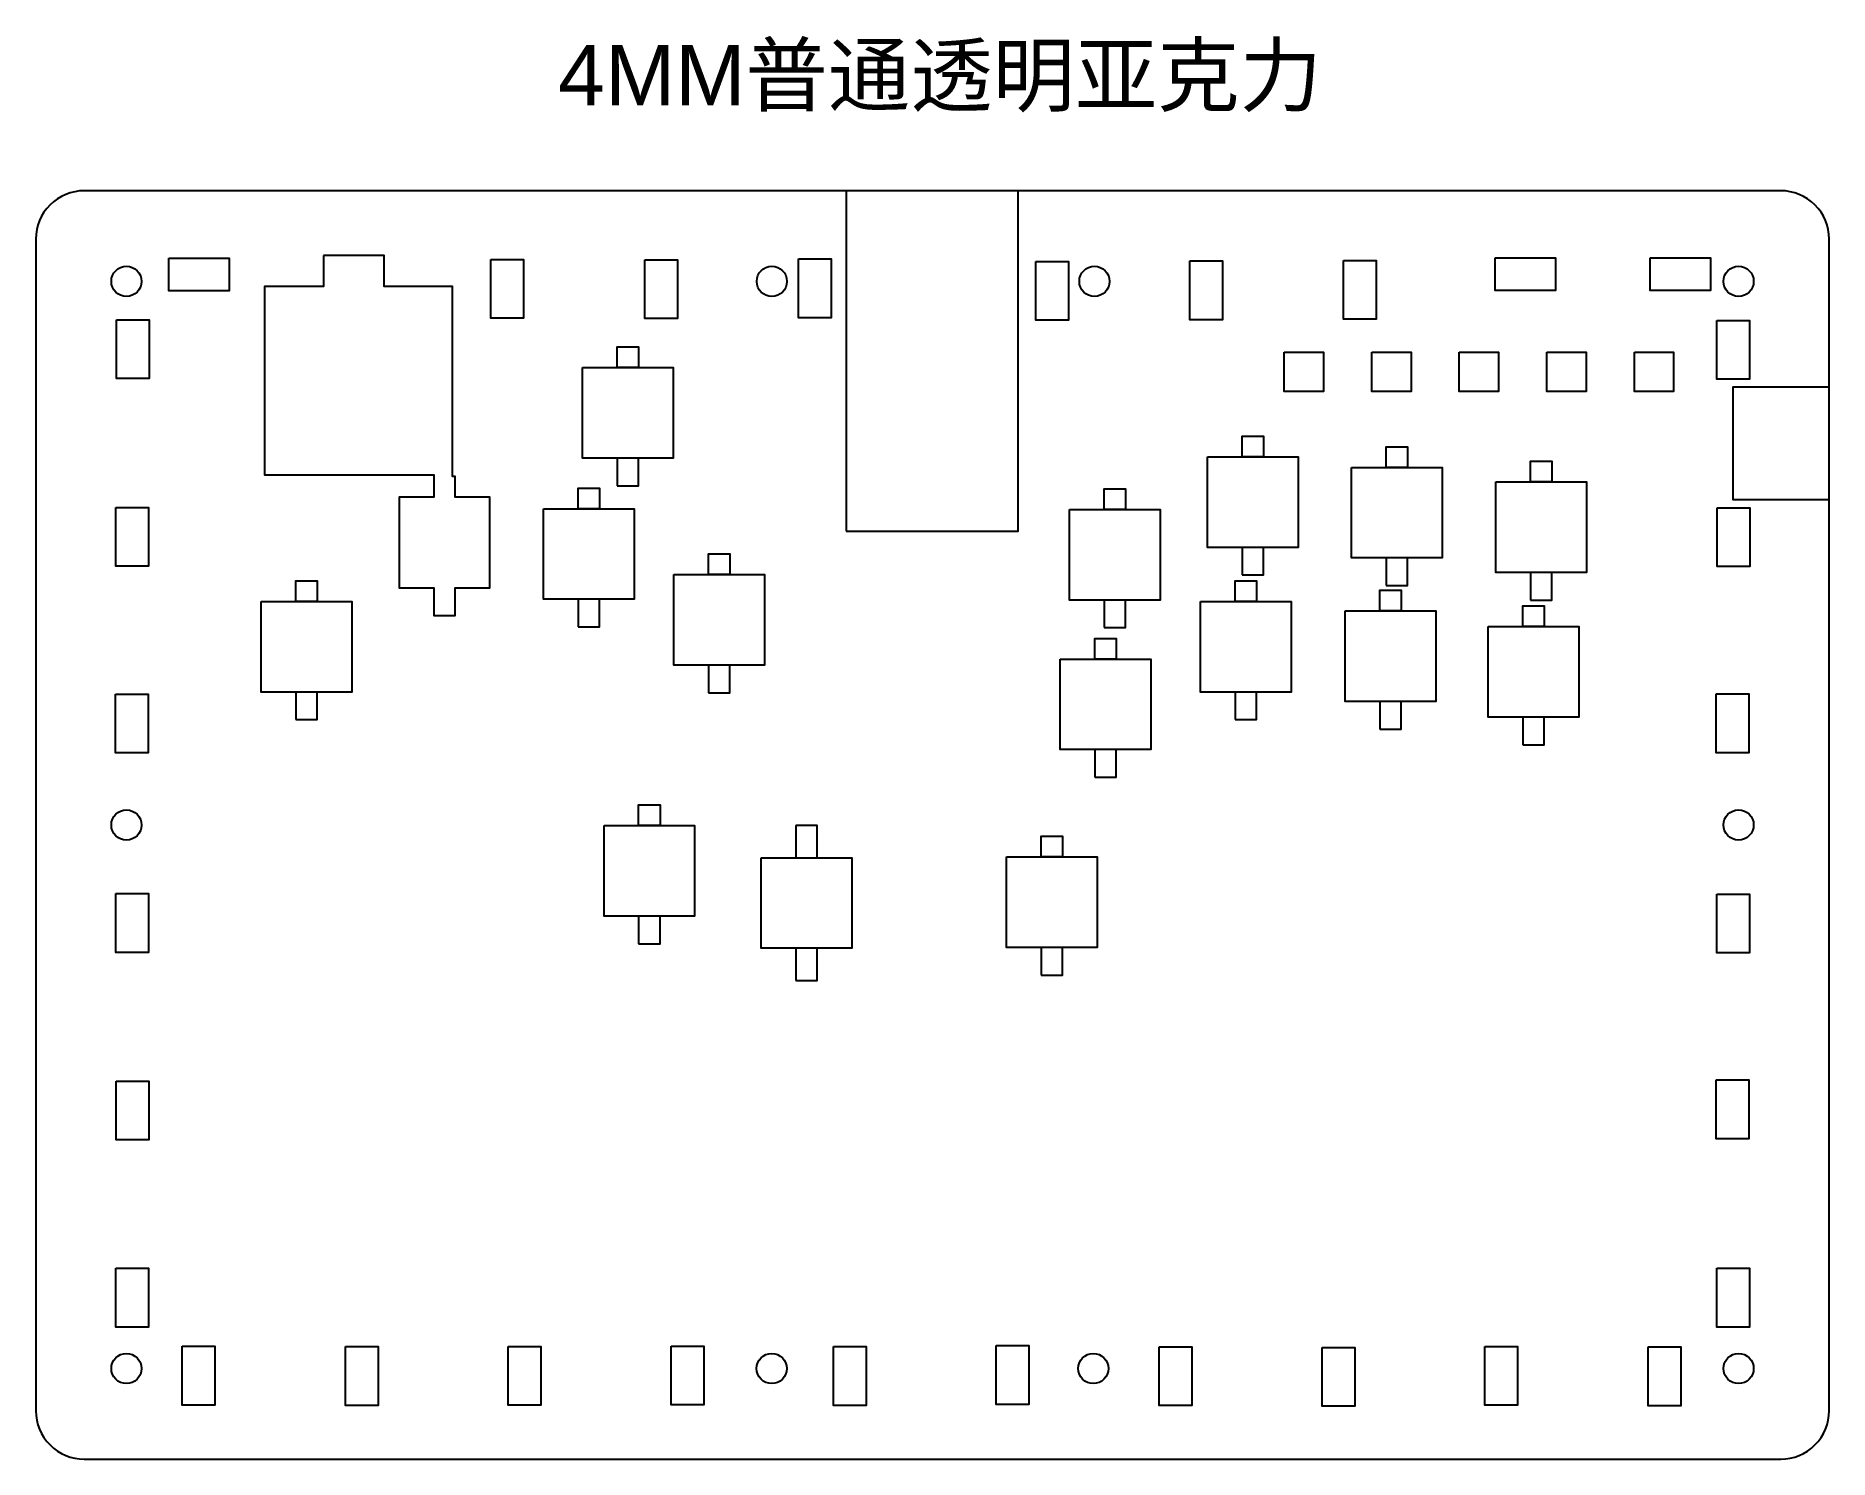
# Model space of a CAD drawing. Header units: millimetres. Extents: x 0 to 297, y 0 to 236.
import ezdxf

# ---------------------------------------------------------------- set-up
doc = ezdxf.new("R2010")
doc.units = ezdxf.units.MM
doc.styles.get("Standard").update_dxf_attribs({"font": 'arial.ttf'})

msp = doc.modelspace()

# ---------------------------------------------------------------- linework, layer by layer
msp.add_lwpolyline([(8, 210), (8, 210, 0.414214), (0, 202), (0, 8, 0.414214), (8, 0), (289, 0, 0.414214), (297, 8), (297, 202, 0.414214), (289, 210)], format="xyb", close=True)
for points in [[(134.2, 153.63), (162.68, 153.63), (162.68, 210), (134.2, 210), (134.2, 153.63)], [(47.65, 199.27), (47.65, 194.16), (37.86, 194.16), (37.86, 162.94), (65.91, 162.94), (65.91, 159.27), (60.19, 159.27), (60.19, 144.27), (65.91, 144.27), (65.91, 139.7), (69.47, 139.7), (69.47, 144.27), (75.19, 144.27), (75.19, 159.27), (69.47, 159.27), (69.47, 162.69), (69, 162.69), (69, 194.16), (57.68, 194.16), (57.68, 199.27), (47.65, 199.27)], [(22, 198.83), (32.01, 198.83), (32.01, 193.44), (22, 193.44), (22, 198.83)], [(75.34, 198.63), (80.76, 198.63), (80.76, 188.89), (75.34, 188.89), (75.34, 198.63)], [(100.83, 198.58), (106.25, 198.58), (106.25, 188.84), (100.83, 188.84), (100.83, 198.58)], [(126.29, 198.71), (131.71, 198.71), (131.71, 188.97), (126.29, 188.97), (126.29, 198.71)], [(165.64, 198.3), (171.05, 198.3), (171.05, 188.57), (165.64, 188.57), (165.64, 198.3)], [(191.1, 198.38), (196.51, 198.38), (196.51, 188.64), (191.1, 188.64), (191.1, 198.38)], [(216.56, 198.48), (221.98, 198.48), (221.98, 188.74), (216.56, 188.74), (216.56, 198.48)], [(241.69, 198.87), (251.69, 198.87), (251.69, 193.48), (241.69, 193.48), (241.69, 198.87)], [(267.36, 198.87), (277.36, 198.87), (277.36, 193.48), (267.36, 193.48), (267.36, 198.87)], [(13.35, 188.64), (18.77, 188.64), (18.77, 178.9), (13.35, 178.9), (13.35, 188.64)], [(278.38, 188.52), (283.79, 188.52), (283.79, 178.78), (278.38, 178.78), (278.38, 188.52)], [(96.27, 180.73), (96.27, 184.15), (99.82, 184.15), (99.82, 180.73), (96.27, 180.73)], [(206.75, 183.25), (213.25, 183.25), (213.25, 176.75), (206.75, 176.75), (206.75, 183.25)], [(221.25, 183.25), (227.75, 183.25), (227.75, 176.75), (221.25, 176.75), (221.25, 183.25)], [(235.75, 183.25), (242.25, 183.25), (242.25, 176.75), (235.75, 176.75), (235.75, 183.25)], [(250.25, 183.25), (256.75, 183.25), (256.75, 176.75), (250.25, 176.75), (250.25, 183.25)], [(264.75, 183.25), (271.25, 183.25), (271.25, 176.75), (264.75, 176.75), (264.75, 183.25)], [(90.54, 180.73), (105.54, 180.73), (105.54, 165.73), (90.54, 165.73), (90.54, 180.73)], [(281.03, 177.16), (281.03, 158.88), (297, 158.88), (297, 177.5), (281.03, 177.5), (281.03, 177.16)], [(199.77, 165.95), (199.77, 169.37), (203.33, 169.37), (203.33, 165.95), (199.77, 165.95)], [(223.62, 164.2), (223.62, 167.62), (227.17, 167.62), (227.17, 164.2), (223.62, 164.2)], [(96.27, 161.16), (99.82, 161.16), (99.82, 165.73), (96.27, 165.73), (96.27, 161.16)], [(194.05, 165.95), (209.05, 165.95), (209.05, 150.95), (194.05, 150.95), (194.05, 165.95)], [(217.89, 164.2), (232.89, 164.2), (232.89, 149.2), (217.89, 149.2), (217.89, 164.2)], [(247.52, 161.81), (247.52, 165.23), (251.08, 165.23), (251.08, 161.81), (247.52, 161.81)], [(89.79, 157.36), (89.79, 160.78), (93.35, 160.78), (93.35, 157.36), (89.79, 157.36)], [(176.91, 157.23), (176.91, 160.66), (180.47, 160.66), (180.47, 157.23), (176.91, 157.23)], [(241.8, 161.81), (256.8, 161.81), (256.8, 146.81), (241.8, 146.81), (241.8, 161.81)], [(13.22, 157.57), (18.63, 157.57), (18.63, 147.83), (13.22, 147.83), (13.22, 157.57)], [(278.47, 157.53), (283.88, 157.53), (283.88, 147.8), (278.47, 147.8), (278.47, 157.53)], [(84.07, 157.36), (99.07, 157.36), (99.07, 142.36), (84.07, 142.36), (84.07, 157.36)], [(171.19, 157.23), (186.19, 157.23), (186.19, 142.23), (171.19, 142.23), (171.19, 157.23)], [(111.38, 146.44), (111.38, 149.86), (114.94, 149.86), (114.94, 146.44), (111.38, 146.44)], [(199.77, 146.39), (203.33, 146.39), (203.33, 150.95), (199.77, 150.95), (199.77, 146.39)], [(223.62, 144.64), (227.17, 144.64), (227.17, 149.2), (223.62, 149.2), (223.62, 144.64)], [(105.66, 146.44), (120.66, 146.44), (120.66, 131.44), (105.66, 131.44), (105.66, 146.44)], [(247.52, 142.24), (251.08, 142.24), (251.08, 146.81), (247.52, 146.81), (247.52, 142.24)], [(43.05, 141.99), (43.05, 145.42), (46.61, 145.42), (46.61, 141.99), (43.05, 141.99)], [(198.63, 141.99), (198.63, 145.42), (202.18, 145.42), (202.18, 141.99), (198.63, 141.99)], [(222.58, 140.45), (222.58, 143.87), (226.14, 143.87), (226.14, 140.45), (222.58, 140.45)], [(37.33, 141.99), (52.33, 141.99), (52.33, 126.99), (37.33, 126.99), (37.33, 141.99)], [(89.79, 137.8), (93.35, 137.8), (93.35, 142.36), (89.79, 142.36), (89.79, 137.8)], [(176.91, 137.67), (180.47, 137.67), (180.47, 142.23), (176.91, 142.23), (176.91, 137.67)], [(192.91, 141.99), (207.91, 141.99), (207.91, 126.99), (192.91, 126.99), (192.91, 141.99)], [(216.86, 140.45), (231.86, 140.45), (231.86, 125.45), (216.86, 125.45), (216.86, 140.45)], [(246.25, 137.85), (246.25, 141.27), (249.81, 141.27), (249.81, 137.85), (246.25, 137.85)], [(240.53, 137.85), (255.53, 137.85), (255.53, 122.85), (240.53, 122.85), (240.53, 137.85)], [(175.39, 132.47), (175.39, 135.89), (178.94, 135.89), (178.94, 132.47), (175.39, 132.47)], [(111.38, 126.87), (114.94, 126.87), (114.94, 131.44), (111.38, 131.44), (111.38, 126.87)], [(169.67, 132.47), (184.67, 132.47), (184.67, 117.47), (169.67, 117.47), (169.67, 132.47)], [(13.18, 126.67), (18.59, 126.67), (18.59, 116.93), (13.18, 116.93), (13.18, 126.67)], [(43.05, 122.43), (46.61, 122.43), (46.61, 126.99), (43.05, 126.99), (43.05, 122.43)], [(198.63, 122.43), (202.18, 122.43), (202.18, 126.99), (198.63, 126.99), (198.63, 122.43)], [(222.58, 120.88), (226.14, 120.88), (226.14, 125.45), (222.58, 125.45), (222.58, 120.88)], [(278.31, 126.69), (283.72, 126.69), (283.72, 116.95), (278.31, 116.95), (278.31, 126.69)], [(246.25, 118.28), (249.81, 118.28), (249.81, 122.85), (246.25, 122.85), (246.25, 118.28)], [(175.39, 112.9), (178.94, 112.9), (178.94, 117.47), (175.39, 117.47), (175.39, 112.9)], [(99.82, 104.91), (99.82, 108.33), (103.38, 108.33), (103.38, 104.91), (99.82, 104.91)], [(94.1, 104.91), (109.1, 104.91), (109.1, 89.91), (94.1, 89.91), (94.1, 104.91)], [(125.86, 104.9), (125.86, 99.58), (129.41, 99.58), (129.41, 104.9), (125.86, 104.9)], [(166.5, 99.7), (166.5, 103.12), (170.05, 103.12), (170.05, 99.7), (166.5, 99.7)], [(120.14, 99.58), (135.14, 99.58), (135.14, 84.58), (120.14, 84.58), (120.14, 99.58)], [(160.78, 99.7), (175.78, 99.7), (175.78, 84.7), (160.78, 84.7), (160.78, 99.7)], [(13.25, 93.64), (18.66, 93.64), (18.66, 83.9), (13.25, 83.9), (13.25, 93.64)], [(278.38, 93.56), (283.8, 93.56), (283.8, 83.82), (278.38, 83.82), (278.38, 93.56)], [(99.82, 85.34), (103.38, 85.34), (103.38, 89.91), (99.82, 89.91), (99.82, 85.34)], [(125.86, 79.25), (129.41, 79.25), (129.41, 84.58), (125.86, 84.58), (125.86, 79.25)], [(166.5, 80.14), (170.05, 80.14), (170.05, 84.7), (166.5, 84.7), (166.5, 80.14)], [(13.28, 62.6), (18.69, 62.6), (18.69, 52.86), (13.28, 52.86), (13.28, 62.6)], [(278.28, 62.79), (283.7, 62.79), (283.7, 53.05), (278.28, 53.05), (278.28, 62.79)], [(13.24, 31.59), (18.66, 31.59), (18.66, 21.85), (13.24, 21.85), (13.24, 31.59)], [(278.38, 31.59), (283.79, 31.59), (283.79, 21.85), (278.38, 21.85), (278.38, 31.59)], [(24.24, 18.7), (29.65, 18.7), (29.65, 8.96), (24.24, 8.96), (24.24, 18.7)], [(51.26, 18.62), (56.67, 18.62), (56.67, 8.88), (51.26, 8.88), (51.26, 18.62)], [(78.23, 18.67), (83.64, 18.67), (83.64, 8.93), (78.23, 8.93), (78.23, 18.67)], [(105.22, 18.72), (110.64, 18.72), (110.64, 8.98), (105.22, 8.98), (105.22, 18.72)], [(132.09, 18.62), (137.5, 18.62), (137.5, 8.88), (132.09, 8.88), (132.09, 18.62)], [(159.06, 18.8), (164.47, 18.8), (164.47, 9.06), (159.06, 9.06), (159.06, 18.8)], [(186.03, 18.6), (191.44, 18.6), (191.44, 8.86), (186.03, 8.86), (186.03, 18.6)], [(213.05, 18.5), (218.46, 18.5), (218.46, 8.76), (213.05, 8.76), (213.05, 18.5)], [(239.99, 18.65), (245.4, 18.65), (245.4, 8.91), (239.99, 8.91), (239.99, 18.65)], [(267.01, 18.57), (272.42, 18.57), (272.42, 8.83), (267.01, 8.83), (267.01, 18.57)]]:
    msp.add_lwpolyline(points)
for centre in [(15, 195), (121.89, 195), (175.32, 195), (282, 195), (15, 104.99), (282, 105), (15, 15), (121.87, 15), (175.13, 15), (282, 15)]:
    msp.add_circle(centre, 2.5)

# ---------------------------------------------------------------- texts
at = {"insert": (86.48, 234.16), "char_height": 10, "attachment_point": 1}
msp.add_mtext_dynamic_manual_height_columns('4MM{\\fSimSun|b0|i0|c134|p2;普通透明亚克力}', width=133.0424, gutter_width=12.5, heights=[18.42], dxfattribs=at)

doc.saveas('drawing.dxf')
